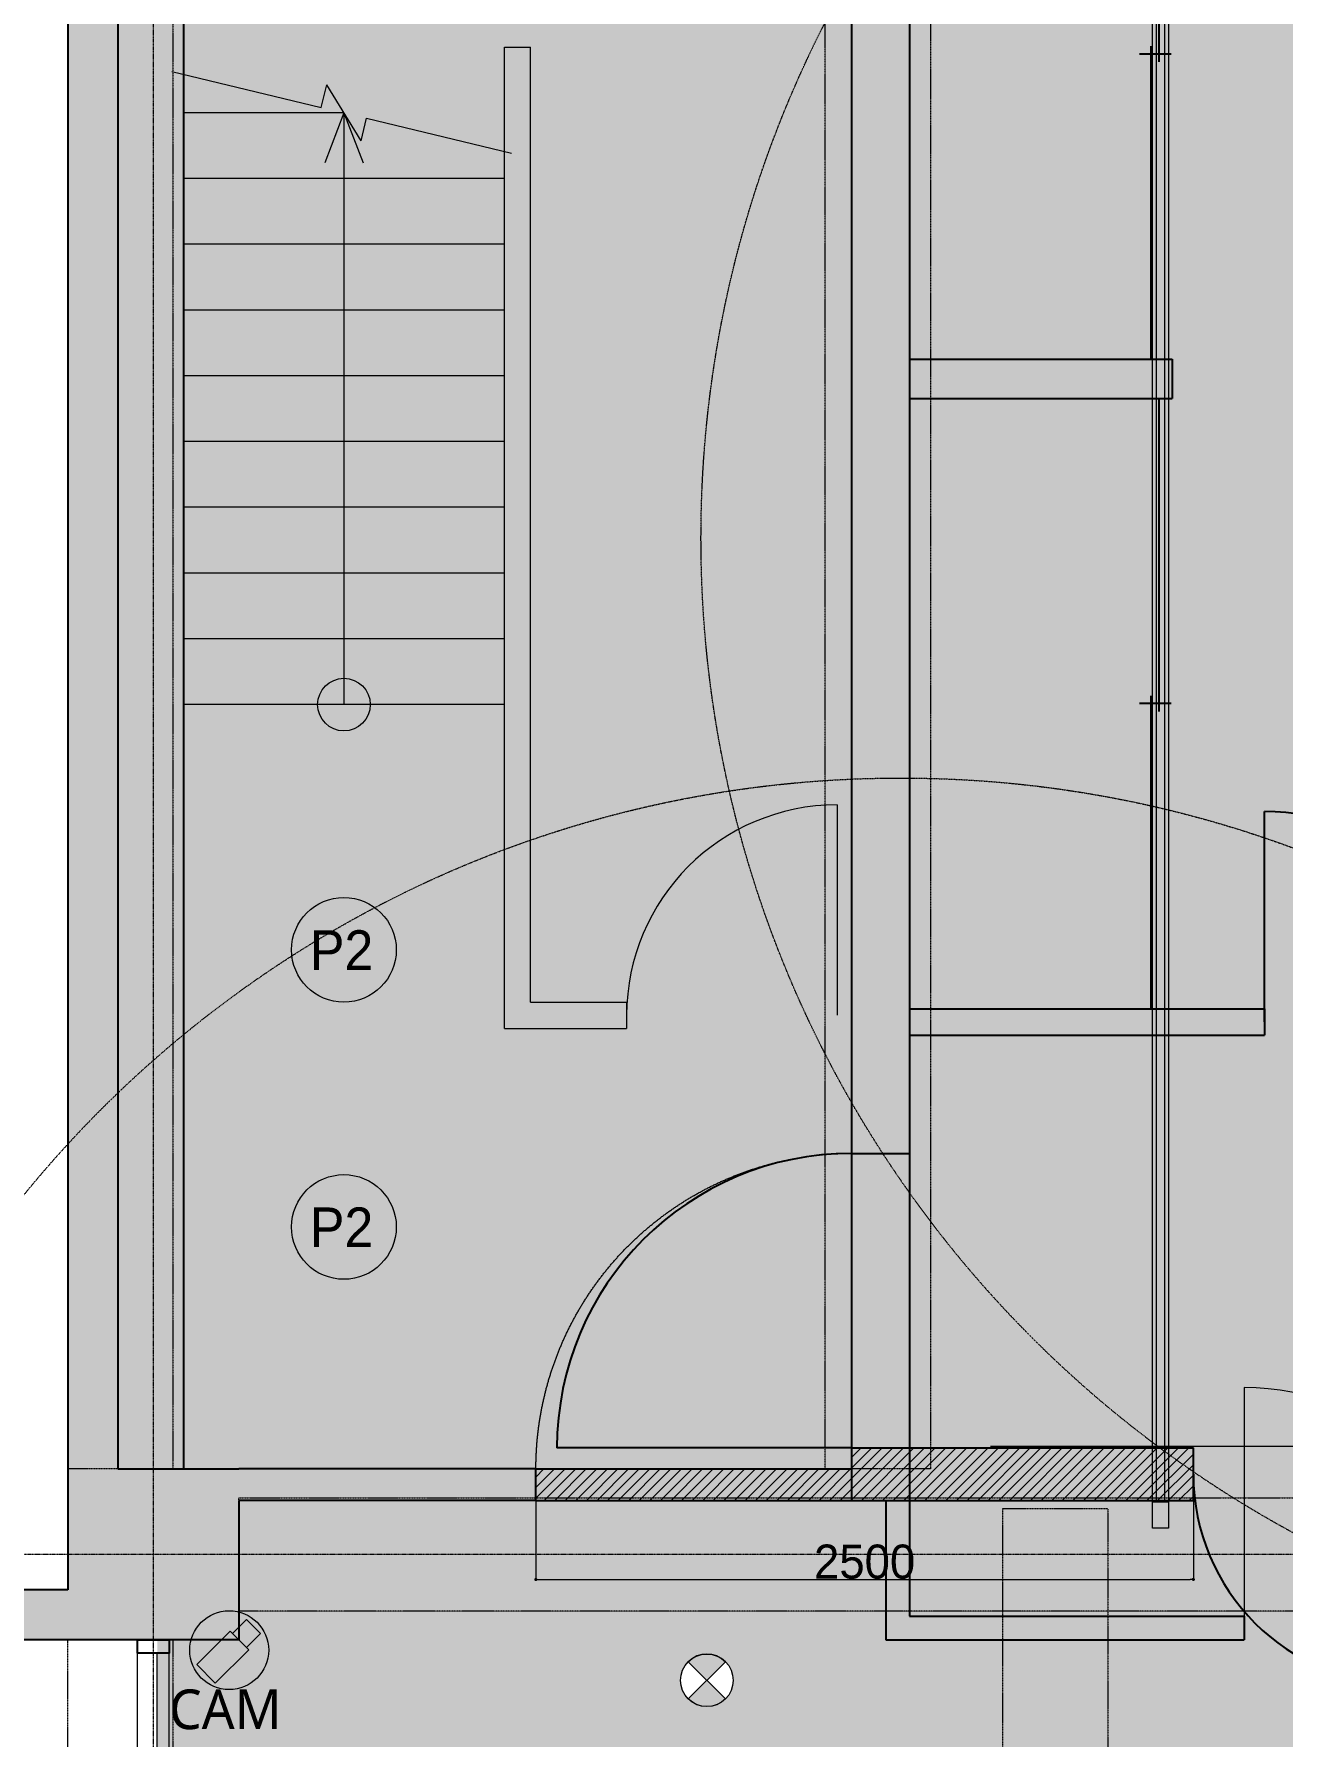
# Model space of a CAD drawing. Header units: millimetres. Extents: x -376000 to 292178, y -193032 to 188048.
# Drawn here: x -250611 to -245862, y 63155 to 69629 of the extents above; entities that cross this region are included whole.
import ezdxf

# ---------------------------------------------------------------- set-up
doc = ezdxf.new("R2010")
doc.units = ezdxf.units.MM
doc.header["$PDMODE"] = 1
doc.header["$PDSIZE"] = -2
for name, pattern in [('VW-01 短破線', [2.1161248, 1.0580624, -1.0580624]), ('ラインタイプ-1', [2.1165312, 1.0580624, -1.0584688]), ('ラインタイプ-28', [1.0581610785590276, 0.70538330078125, -0.3527777777777777]), ('ラインタイプ-6', [5.2915312, 3.175, -1.0580624, 0.3527044000000002, -0.7057644000000001])]:
    doc.linetypes.add(name, pattern=pattern)
for name, color, linetype, lineweight, true_color in [('02_0.25', 1, 'Continuous', 25, 0xff0000), ('03_0.15', 7, 'Continuous', 15, 0x990099), ('04_0.10', 7, 'Continuous', 9, 0x0099ff), ('05_0.05点線', 9, 'ラインタイプ-28', 5, 0x808080), ('06一点鎖線', 7, 'ラインタイプ-6', 9, 0x9999ff), ('08_ハッチ・色', 7, 'Continuous', 5, 0x888888)]:
    doc.layers.add(name, color=color, linetype=linetype, lineweight=lineweight, true_color=true_color)
for name, color, linetype, lineweight in [('07_文字・記号', 7, 'Continuous', 9), ('_セキュリティー (2D)', 7, 'Continuous', 5), ('_塗（エリア） (2D)', 7, 'Continuous', 5), ('_塗（壁） (2D)', 7, 'Continuous', 5), ('_天井プロット (2D)', 7, 'Continuous', 5), ('_平面図(既存部) (2D)', 7, 'Continuous', 5), ('_平面図（新設） (2D)', 7, 'Continuous', 5), ('_梁 (2D)', 7, 'Continuous', 5), ('_給排水ガス (2D)', 7, 'Continuous', 5), ('_解体部 (2D)', 7, 'Continuous', 5), ('一般', 7, 'Continuous', 5), ('寸法', 7, 'Continuous', 5)]:
    doc.layers.add(name, color=color, linetype=linetype, lineweight=lineweight)
doc.styles.add('Hiragino Kaku Gothic Pro W3', font='', dxfattribs={"bigfont": 'Hiragino Kaku Gothic Pro W3'})
doc.styles.add('Hiragino Sans W3', font='', dxfattribs={"bigfont": 'Hiragino Sans W3'})
doc.styles.add('Yu Gothic UI', font='Yu Gothic UI.ttf')
doc.styles.add('ＭＳ Ｐゴシック', font='MS PGothic.ttf')
doc.styles.get('Hiragino Kaku Gothic Pro W3').set_extended_font_data('Hiragino Kaku Gothic Pro W3')
doc.styles.get('Hiragino Sans W3').set_extended_font_data('Hiragino Sans W3')
doc.dimstyles.new('建具表寸法', dxfattribs={"dimtxt": 161.7816840277779, "dimasz": 0.19998779296875, "dimexe": 0, "dimexo": 0.3, "dimgap": 0.005, "dimtad": 1, "dimdsep": 46, "dimtxsty": 'Hiragino Sans W3', "dimblk": 'DOT', "dimblk1": 'DOT', "dimblk2": 'DOT', "dimcen": 0, "dimazin": 0, "dimtfac": 1, "dimtix": 1, "dimtmove": 0, "dimatfit": 0, "dimldrblk": 'VW_FILLEDARROW', "dimfxl": 1, "dimfrac": 2, "dimtolj": 1, "dimarcsym": 0})

# ---------------------------------------------------------------- blocks, each defined once
blk = doc.blocks.new('給排水ガス (2D)')
at = {"layer": '07_文字・記号', "color": 5, "lineweight": 18, "true_color": 0x0000ff}
blk.add_line((-245307.1599736332, 64259.55608518649), (-246974.4751804796, 64259.55608518649), dxfattribs=at)
blk = doc.blocks.new('塗（エリア） (2D)')
at = {"layer": '08_ハッチ・色', "linetype": 'Continuous', "lineweight": 0, "true_color": 0xffa264, "transparency": 33554610}
blk.add_hatch(color=21, dxfattribs=at).paths.add_polyline_path([(-247392.7557079456, 71048.5592114356), (-247392.7557079456, 64113.55921143571), (-247342.7557079456, 64113.55921143571), (-247342.7557079456, 63598.55921143571), (-240127.7557079456, 63598.55921143571), (-240127.7557079456, 71048.5592114356)])
at = {"layer": '08_ハッチ・色', "linetype": 'Continuous', "lineweight": 0, "true_color": 0xd9d2ae, "transparency": 33554559}
blk.add_hatch(color=9, dxfattribs=at).paths.add_polyline_path([(-250142.7557079456, 61858.5592114356), (-250142.7557079456, 64113.55921143571), (-247342.7557079456, 64113.55921143571), (-247342.7557079456, 63598.55921143571), (-227667.2557079456, 63598.55921143571), (-227667.2557079456, 65233.05420418431), (-225357.7557079456, 65233.05420418431), (-225357.7557079456, 63623.5592114356), (-222307.7557079456, 63623.5592114356), (-222307.7557079456, 61858.5592114356)])
at = {"layer": '08_ハッチ・色', "color": 254, "true_color": 0xdddddd, "transparency": 33554610}
blk.add_solid([(-250357.7557079456, 64113.55921143571), (-247392.7557079456, 64113.55921143571), (-250357.7557079456, 71048.5592114356), (-247392.7557079456, 71048.5592114356)], dxfattribs=at)
blk = doc.blocks.new('塗（壁） (2D)')
at = {"layer": '02_0.25', "linetype": 'Continuous', "lineweight": 0, "true_color": 0xaaaaaa}
for points in [[(-247502.7557079456, 70923.55921143571), (-247282.7557079456, 70923.55921143571), (-247282.7557079456, 65373.55921143571), (-247502.7557079456, 65373.55921143571)], [(-247502.7557079456, 70923.55921143571), (-247282.7557079456, 70923.55921143571), (-247282.7557079456, 65373.55921143571), (-247502.7557079456, 65373.55921143571)], [(-249832.7557079456, 64053.55921143571), (-249832.7557079456, 64173.55921143571), (-248702.7557079456, 64173.55921143571), (-248702.7557079456, 64053.55921143571)], [(-249832.7557079456, 64053.55921143571), (-249832.7557079456, 64173.55921143571), (-248702.7557079456, 64173.55921143571), (-248702.7557079456, 64053.55921143571)]]:
    blk.add_hatch(color=253, dxfattribs=at).paths.add_polyline_path(points)
at = {"layer": '08_ハッチ・色', "color": 253, "linetype": 'Continuous', "true_color": 0xaaaaaa}
for points in [[(-250482.7557079456, 64173.55921143571), (-250292.7557079456, 64173.55921143571), (-250482.7557079456, 70523.55921143571), (-250292.7557079456, 70523.55921143571)], [(-250482.7557079456, 64173.55921143571), (-250292.7557079456, 64173.55921143571), (-250482.7557079456, 70523.55921143571), (-250292.7557079456, 70523.55921143571)], [(-250482.7557079456, 63523.55921143571), (-250482.7557079456, 63713.55921143571), (-251572.7557079456, 63523.55921143571), (-251572.7557079456, 63713.55921143571)], [(-250482.7557079456, 63523.55921143571), (-250482.7557079456, 63713.55921143571), (-251572.7557079456, 63523.55921143571), (-251572.7557079456, 63713.55921143571)]]:
    blk.add_solid(points, dxfattribs=at)
at = {"layer": '08_ハッチ・色', "color": 253, "true_color": 0xaaaaaa}
for points in [[(-250042.7557079456, 64173.55921143571), (-250042.7557079456, 70523.55921143571), (-250292.7557079456, 64173.55921143571), (-250292.7557079456, 70523.55921143571)], [(-250042.7557079456, 64173.55921143571), (-250042.7557079456, 70523.55921143571), (-250292.7557079456, 64173.55921143571), (-250292.7557079456, 70523.55921143571)], [(-250482.7557079456, 63523.55921143571), (-249832.7557079456, 63523.55921143571), (-250482.7557079456, 64173.55921143571), (-249832.7557079456, 64173.55921143571)], [(-250482.7557079456, 63523.55921143571), (-249832.7557079456, 63523.55921143571), (-250482.7557079456, 64173.55921143571), (-249832.7557079456, 64173.55921143571)]]:
    blk.add_solid(points, dxfattribs=at)
at = {"layer": '08_ハッチ・色', "color": 160}
blk.add_solid([(-247282.7557079456, 65373.55921143571), (-247502.7557079456, 65373.55921143571), (-247282.7557079456, 64053.55921143571), (-247502.7557079456, 64053.55921143571)], dxfattribs=at)
at = {"layer": '08_ハッチ・色', "color": 141}
for points in [[(-247372.7557079456, 63523.55921143571), (-247282.7557079456, 63523.55921143571), (-247372.7557079456, 64053.55921143571), (-247282.7557079456, 64053.55921143571)], [(-246010, 63523.5592114356), (-246010, 63613.5592114356), (-247282.7557079456, 63523.5592114356), (-247282.7557079456, 63613.5592114356)]]:
    blk.add_solid(points, dxfattribs=at)
blk = doc.blocks.new('グループ-69')
at = {"layer": '一般'}
blk.add_line((-247557.7557079456, 66698.55921143571), (-247557.7557079456, 65898.55921143571), dxfattribs=at)
blk.add_arc((-247557.7557079456, 65898.55921143571), 800, 90, 180, dxfattribs=at)
blk = doc.blocks.new('グループ-109')
at = {"layer": '02_0.25', "flags": 128}
for points in [[(-250217.7557079456, 63473.55921143571), (-250217.7557079456, 63523.55921143571), (-250097.7557079456, 63523.55921143571), (-250097.7557079456, 63473.55921143571)], [(-250217.7557079456, 61901.05921143548), (-250217.7557079456, 61951.05921143548), (-250097.7557079456, 61951.05921143548), (-250097.7557079456, 61901.05921143548)]]:
    blk.add_lwpolyline(points, close=True, dxfattribs=at)
at = {"layer": '03_0.15'}
for p, q in [((-250142.7557079456, 62675.28177924452), (-250142.7557079456, 63473.55921143571)), ((-250172.7557079456, 61951.05921143548), (-250172.7557079456, 62749.33664362668)), ((-250097.7557079456, 62712.3092114356), (-250217.7557079456, 62712.3092114356))]:
    blk.add_line(p, q, dxfattribs=at)
at = {"layer": '04_0.10'}
for p, q in [((-250217.7557079456, 61951.05921143548), (-250217.7557079456, 63473.55921143571)), ((-250097.7557079456, 61951.05921143548), (-250097.7557079456, 63473.55921143571))]:
    blk.add_line(p, q, dxfattribs=at)
blk = doc.blocks.new('グループ-110')
at = {"layer": '一般'}
blk.add_line((-247502.7557079456, 65373.55921143571), (-247502.7557079456, 64173.55921143571), dxfattribs=at)
blk.add_open_spline([(-248702.7557079456, 64173.55921143571), (-248702.7480256354, 64232.5110537514), (-248696.9773799523, 64291.17977983119), (-248691.1914436336, 64349.84699991487), (-248679.6980444295, 64407.66759785508), (-248668.189575832, 64465.48519830655), (-248651.0841108243, 64521.90082414106), (-248633.9639427915, 64578.31198986166), (-248611.4111469592, 64632.77933027381), (-248588.8441560684, 64687.24079090022), (-248561.0612251636, 64739.2352956269), (-248533.2647438734, 64791.22255752162), (-248500.5192427087, 64840.24349105923), (-248467.7609663288, 64889.25588847102), (-248430.3682519809, 64934.83115243209), (-248392.9636606207, 64980.39666918106), (-248351.2838453695, 65022.08734885954), (-248309.5931656909, 65063.7671641107), (-248264.027648942, 65101.17175547098), (-248218.452384981, 65138.56446981902), (-248169.4399875691, 65171.32274619876), (-248120.4190540316, 65204.06824736347), (-248068.4317921368, 65231.86472865376), (-248016.4372874101, 65259.6476595584), (-247961.9758267837, 65282.21465044924), (-247907.5084863716, 65304.76744628161), (-247851.097320651, 65321.88761431433), (-247794.6816948165, 65338.99307932198), (-247736.864094365, 65350.50154791956), (-247679.0434964247, 65361.99494712357), (-247620.3762763411, 65367.78088344233), (-247561.7075502614, 65373.55152912543), (-247502.7557079456, 65373.55921143571)], degree=2, knots=[0, 0, 0, 0.0625000000000499, 0.0625000000000499, 0.1250000000001361, 0.1250000000001361, 0.1875000000002105, 0.1875000000002105, 0.2500000000002786, 0.2500000000002786, 0.3125000000003522, 0.3125000000003522, 0.3750000000004151, 0.3750000000004151, 0.437500000000457, 0.437500000000457, 0.5000000000004959, 0.5000000000004959, 0.5625000000005415, 0.5625000000005415, 0.6250000000006041, 0.6250000000006041, 0.6875000000006276, 0.6875000000006276, 0.7500000000005278, 0.7500000000005278, 0.8125000000004194, 0.8125000000004194, 0.8750000000002915, 0.8750000000002915, 0.9375000000001736, 0.9375000000001736, 1, 1, 1], dxfattribs=at)
blk = doc.blocks.new('平面図(既存部) (2D)')
at = {"layer": '02_0.25'}
for p, q in [((-247502.7557079456, 70923.55921143571), (-247502.7557079456, 65373.55921143571)), ((-247502.7557079456, 70923.55921143571), (-247502.7557079456, 65373.55921143571)), ((-247282.7557079456, 70923.55921143571), (-247282.7557079456, 65373.55921143571)), ((-247282.7557079456, 70923.55921143571), (-247282.7557079456, 65373.55921143571)), ((-250482.7557079456, 70523.55921143571), (-250482.7557079456, 64173.55921143571)), ((-250482.7557079456, 70523.55921143571), (-250482.7557079456, 64173.55921143571)), ((-250292.7557079456, 70523.55921143571), (-250292.7557079456, 64173.55921143571)), ((-250292.7557079456, 70523.55921143571), (-250292.7557079456, 64173.55921143571)), ((-250042.7557079456, 70523.55921143571), (-250042.7557079456, 64173.55921143571)), ((-250042.7557079456, 70523.55921143571), (-250042.7557079456, 64173.55921143571)), ((-247502.7557079456, 65373.55921143571), (-247282.7557079456, 65373.55921143571)), ((-247502.7557079456, 65373.55921143571), (-247282.7557079456, 65373.55921143571)), ((-250482.7557079456, 64173.55921143571), (-250482.7557079456, 63713.55921143571)), ((-250482.7557079456, 64173.55921143571), (-250482.7557079456, 63713.55921143571)), ((-250292.7557079456, 64173.55921143571), (-249832.7557079456, 64173.55921143571)), ((-250292.7557079456, 64173.55921143571), (-249832.7557079456, 64173.55921143571)), ((-248702.7557079456, 64173.55921143571), (-249832.7557079456, 64173.55921143571)), ((-248702.7557079456, 64173.55921143571), (-249832.7557079456, 64173.55921143571)), ((-248702.7557079456, 64053.55921143571), (-248702.7557079456, 64173.55921143571)), ((-249832.7557079456, 64053.55921143571), (-249832.7557079456, 63523.55921143571)), ((-249832.7557079456, 64053.55921143571), (-249832.7557079456, 63523.55921143571)), ((-248702.7557079456, 64053.55921143571), (-249832.7557079456, 64053.55921143571)), ((-248702.7557079456, 64053.55921143571), (-249832.7557079456, 64053.55921143571)), ((-250482.7557079456, 63713.55921143571), (-251572.7557079456, 63713.55921143571)), ((-250482.7557079456, 63713.55921143571), (-251572.7557079456, 63713.55921143571)), ((-250482.7557079456, 63523.55921143571), (-251382.7557079456, 63523.55921143571)), ((-250482.7557079456, 63523.55921143571), (-251382.7557079456, 63523.55921143571)), ((-249832.7557079456, 63523.55921143571), (-250482.7557079456, 63523.55921143571)), ((-249832.7557079456, 63523.55921143571), (-250482.7557079456, 63523.55921143571))]:
    blk.add_line(p, q, dxfattribs=at)
at = {"layer": '04_0.10'}
for p, q in [((-248822.7557079456, 65848.55921143571), (-248822.7557079456, 69579.99999999999)), ((-248822.7557079456, 69579.99999999999), (-248722.7557079456, 69579.99999999999)), ((-248822.7557079456, 65848.55921143571), (-248822.7557079456, 69579.99999999999)), ((-248822.7557079456, 69579.99999999999), (-248722.7557079456, 69579.99999999999)), ((-248722.7557079456, 65948.55921143571), (-248722.7557079456, 69579.99999999999)), ((-248722.7557079456, 65948.55921143571), (-248722.7557079456, 69579.99999999999)), ((-249432.7557079456, 69329.99999999999), (-250042.7557079456, 69329.99999999999)), ((-249432.7557079456, 69329.99999999999), (-250042.7557079456, 69329.99999999999)), ((-249432.7557079456, 69330.00000000143), (-249505.2841458844, 69139.52466867349)), ((-249432.7557079456, 69330.00000000143), (-249505.2841458844, 69139.52466867349)), ((-249432.7557079456, 69329.99999999999), (-249432.7557079456, 67079.99999999999)), ((-249432.7557079459, 69330.00000000143), (-249360.2272700072, 69139.52466867349)), ((-249432.7557079456, 69329.99999999999), (-249432.7557079456, 67079.99999999999)), ((-249432.7557079459, 69330.00000000143), (-249360.2272700072, 69139.52466867349)), ((-248822.7557079456, 69079.99999999999), (-250042.7557079456, 69079.99999999999)), ((-248822.7557079456, 69079.99999999999), (-250042.7557079456, 69079.99999999999)), ((-248822.7557079456, 68829.99999999999), (-250042.7557079456, 68829.99999999999)), ((-248822.7557079456, 68829.99999999999), (-250042.7557079456, 68829.99999999999)), ((-248822.7557079456, 68579.99999999999), (-250042.7557079456, 68579.99999999999)), ((-248822.7557079456, 68579.99999999999), (-250042.7557079456, 68579.99999999999)), ((-248822.7557079456, 68329.99999999999), (-250042.7557079456, 68329.99999999999)), ((-248822.7557079456, 68329.99999999999), (-250042.7557079456, 68329.99999999999)), ((-248822.7557079456, 68079.99999999999), (-250042.7557079456, 68079.99999999999)), ((-248822.7557079456, 68079.99999999999), (-250042.7557079456, 68079.99999999999)), ((-248822.7557079456, 67829.99999999999), (-250042.7557079456, 67829.99999999999)), ((-248822.7557079456, 67829.99999999999), (-250042.7557079456, 67829.99999999999)), ((-248822.7557079456, 67579.99999999999), (-250042.7557079456, 67579.99999999999)), ((-248822.7557079456, 67579.99999999999), (-250042.7557079456, 67579.99999999999)), ((-248822.7557079456, 67329.99999999999), (-250042.7557079456, 67329.99999999999)), ((-248822.7557079456, 67329.99999999999), (-250042.7557079456, 67329.99999999999)), ((-248822.7557079456, 67079.99999999999), (-250042.7557079456, 67079.99999999999)), ((-248822.7557079456, 67079.99999999999), (-250042.7557079456, 67079.99999999999)), ((-248722.7557079456, 65948.55921143571), (-248357.7557079456, 65948.55921143571)), ((-248722.7557079456, 65948.55921143571), (-248357.7557079456, 65948.55921143571)), ((-248357.7557079456, 65948.55921143571), (-248357.7557079456, 65848.55921143571)), ((-248357.7557079456, 65948.55921143571), (-248357.7557079456, 65848.55921143571)), ((-248822.7557079456, 65848.55921143571), (-248357.7557079456, 65848.55921143571)), ((-248822.7557079456, 65848.55921143571), (-248357.7557079456, 65848.55921143571))]:
    blk.add_line(p, q, dxfattribs=at)
at = {"layer": '04_0.10', "linetype": 'Continuous', "lineweight": 5}
for p, q in [((-250087.0021693192, 69487.06979328288), (-249518.7019049119, 69350.63374001687)), ((-249518.701904912, 69350.63374001671), (-249498.0681648951, 69436.57993698282)), ((-249367.4432509968, 69223.42006301715), (-249498.0681648951, 69436.57993698282)), ((-249367.4432509968, 69223.42006301715), (-249346.8095109799, 69309.36625998326)), ((-249346.8095109799, 69309.36625998326), (-248795.4322366802, 69176.99303428273))]:
    blk.add_line(p, q, dxfattribs=at)
at = {"layer": '04_0.10'}
blk.add_circle((-249432.7557079456, 67079.99999999999), 100.0000000000028, dxfattribs=at)
blk.add_circle((-249432.7557079456, 67079.99999999999), 100.0000000000028, dxfattribs=at)
at = {"layer": '06一点鎖線'}
for p, q in [((-250157.7557079456, 72935.68380817691), (-250157.7557079456, 54935.68380817689)), ((-250157.7557079456, 72935.68380817688), (-250157.7557079456, 54935.68380817689)), ((-212828.6647767337, 63848.55921143571), (-252828.6647767337, 63848.55921143571)), ((-212828.6647767337, 63848.55921143571), (-252828.6647767337, 63848.55921143571))]:
    blk.add_line(p, q, dxfattribs=at)
at = {"layer": '02_0.25', "color": 7}
blk.add_blockref('グループ-109', (0, 0), dxfattribs=at)
at = {"layer": '一般', "color": 7, "transparency": 33554559}
for name in ['グループ-69', 'グループ-110']:
    blk.add_blockref(name, (0, 0), dxfattribs=at)
blk = doc.blocks.new('_Dot')
at = {"color": 0, "linetype": 'ByBlock', "lineweight": -2}
blk.add_line((-0.5, 0), (-1, 0), dxfattribs=at)
at = {"color": 0, "linetype": 'ByBlock', "const_width": 0.5}
blk.add_lwpolyline([(-0.25, 0, 1), (0.25, 0, 1)], format="xyb", close=True, dxfattribs=at)
blk = doc.blocks.new('*D277')
at = {"layer": 'Defpoints', "color": 0}
for p in [(-248702.7557079456, 64053.55921143571), (-246202.7557079456, 64053.55921143571), (-246202.7557079456, 63753.55921143571)]:
    blk.add_point(p, dxfattribs=at)
at = {"layer": '寸法', "color": 0, "lineweight": -2}
for p, q in [((-248702.7557079456, 64053.25921143571), (-248702.7557079456, 63753.55921143571)), ((-246202.7557079456, 64053.25921143571), (-246202.7557079456, 63753.55921143571)), ((-248690.7564403675, 63753.55921143571), (-246214.7549755238, 63753.55921143571))]:
    blk.add_line(p, q, dxfattribs=at)
at = {"layer": '寸法', "color": 0, "lineweight": -2, "xscale": 11.999267578125, "yscale": 11.999267578125, "zscale": 11.999267578125, "rotation": 180}
blk.add_blockref('_Dot', (-248702.7557079456, 63753.55921143571), dxfattribs=at)
at = {"layer": '寸法', "color": 0, "lineweight": -2, "xscale": 11.999267578125, "yscale": 11.999267578125, "zscale": 11.999267578125}
blk.add_blockref('_Dot', (-246202.7557079456, 63753.55921143571), dxfattribs=at)
at = {"layer": '寸法', "color": 0, "insert": (-247452.7557079456, 63820.59943617824), "char_height": 129.4253472222222, "attachment_point": 5, "style": 'Hiragino Kaku Gothic Pro W3'}
blk.add_mtext('\\A1;2500', dxfattribs=at)
blk = doc.blocks.new('VW_FILLEDARROW')
at = {"color": 0, "linetype": 'Continuous', "lineweight": 5, "transparency": 16777216, "flags": 128}
blk.add_lwpolyline([(-161.3333333333333, 43.22913637888779), (0, 0), (-161.3333333333333, -43.22913637888784)], close=True, dxfattribs=at)
blk = doc.blocks.new('グループ-716')
at = {"layer": '04_0.10'}
blk.add_line((-246010, 64483.55921143571), (-246010, 63583.55921143571), dxfattribs=at)
blk.add_arc((-246010, 63583.55921143571), 900, 0, 90, dxfattribs=at)
blk = doc.blocks.new('平面図（新設） (2D)')
at = {"layer": '02_0.25'}
for p, q in [((-247502.7557079456, 65373.55921143571), (-247502.7557079456, 64053.55921143571)), ((-247502.7557079456, 65373.55921143571), (-247502.7557079456, 64053.55921143571)), ((-247282.7557079456, 65373.55921143571), (-247282.7557079456, 64053.55921143571)), ((-247502.7557079456, 64053.55921143571), (-247282.7557079456, 64053.55921143571)), ((-247372.7557079456, 64053.55921143571), (-247372.7557079456, 63523.55921143571)), ((-247282.7557079456, 64053.55921143571), (-247282.7557079456, 63613.5592114356)), ((-247282.7557079456, 63613.5592114356), (-246010, 63613.5592114356)), ((-246010, 63613.5592114356), (-246010, 63523.5592114356)), ((-247372.7557079456, 63523.55921143571), (-246010, 63523.5592114356))]:
    blk.add_line(p, q, dxfattribs=at)
at = {"layer": '04_0.10'}
blk.add_blockref('グループ-716', (0, 0), dxfattribs=at)
blk = doc.blocks.new('LR4m')
at = {"layer": '07_文字・記号', "color": 160, "linetype": 'Continuous', "lineweight": 5, "true_color": 0x003dff, "transparency": 33554687, "flags": 128}
for points in [[(47.5, 4945), (47.5, 5045), (107.5, 5045), (107.5, 4945)], [(47.50000000000001, -1690.000000000015), (47.5, 4945), (107.5, 4945), (107.5, -1690.000000000015)], [(62.50000000000001, -1690.000000000015), (62.5, 4945), (92.5, 4945), (92.5, -1690.000000000015)]]:
    blk.add_lwpolyline(points, close=True, dxfattribs=at)
blk = doc.blocks.new('シンボル-7')
at = {"layer": '07_文字・記号', "color": 160, "true_color": 0x0036e9}
blk.add_circle((0, 0), 199.0409660369041, dxfattribs=at)
blk.add_circle((0, 0), 199.0409660369041, dxfattribs=at)
blk.add_circle((0, 0), 199.0409660369041, dxfattribs=at)
blk.add_circle((0, 0), 199.0409660369041, dxfattribs=at)
at = {"layer": '07_文字・記号', "color": 160, "true_color": 0x0036e9, "insert": (-129.5399995962507, 74.20460069444252), "char_height": 150.7573784722222, "attachment_point": 1, "line_spacing_factor": 1.006497654236691, "style": 'ＭＳ Ｐゴシック'}
blk.add_mtext('P2', dxfattribs=at)
blk.add_mtext('P2', dxfattribs=at)
blk = doc.blocks.new('誘導灯')
at = {"color": 255}
blk.add_wipeout([(100, 7.275957614183426e-12), (99.5184726672197, -9.80171403294878), (98.07852804032306, -19.509032201605578), (95.69403357322088, -29.028467725438986), (92.38795325112868, -38.26834323650172), (88.1921264348355, -47.13967368259247), (83.14696123025452, -55.55702330195294), (77.3010453362737, -63.439328416357256), (70.71067811865474, -70.71067811864748), (63.43932841636454, -77.30104533626641), (55.557023301960214, -83.14696123024726), (47.139673682599756, -88.19212643482823), (38.268343236508976, -92.38795325112142), (29.028467725446237, -95.6940335732136), (19.50903220161282, -98.07852804031577), (9.80171403295606, -99.51847266721244), (0, -99.99999999999272), (-9.80171403295606, -99.51847266721244), (-19.50903220161282, -98.07852804031577), (-29.028467725446237, -95.6940335732136), (-38.268343236508976, -92.38795325112142), (-47.139673682599756, -88.19212643482823), (-55.557023301960214, -83.14696123024726), (-63.43932841636454, -77.30104533626641), (-70.71067811865474, -70.71067811864748), (-77.3010453362737, -63.439328416357256), (-83.14696123025452, -55.55702330195294), (-88.1921264348355, -47.13967368259247), (-92.38795325112868, -38.26834323650172), (-95.69403357322088, -29.028467725438986), (-98.07852804032306, -19.509032201605578), (-99.5184726672197, -9.80171403294878), (-100, 7.275957614183426e-12), (-99.5184726672197, 9.801714032963332), (-98.07852804032306, 19.50903220162013), (-95.69403357322088, 29.028467725453538), (-92.38795325112868, 38.268343236516245), (-88.1921264348355, 47.139673682607025), (-83.14696123025452, 55.55702330196749), (-77.3010453362737, 63.43932841637178), (-70.71067811865474, 70.71067811866203), (-63.43932841636454, 77.30104533628099), (-55.557023301960214, 83.14696123026181), (-47.139673682599756, 88.19212643484275), (-38.268343236508976, 92.38795325113597), (-29.028467725446237, 95.69403357322813), (-19.50903220161282, 98.0785280403303), (-9.80171403295606, 99.518472667227), (0, 100.00000000000728), (9.80171403295606, 99.518472667227), (19.50903220161282, 98.0785280403303), (29.028467725446237, 95.69403357322813), (38.268343236508976, 92.38795325113597), (47.139673682599756, 88.19212643484275), (55.557023301960214, 83.14696123026181), (63.43932841636454, 77.30104533628099), (70.71067811865474, 70.71067811866203), (77.3010453362737, 63.43932841637178), (83.14696123025452, 55.55702330196749), (88.1921264348355, 47.139673682607025), (92.38795325112868, 38.268343236516245), (95.69403357322088, 29.028467725453538), (98.07852804032306, 19.50903220162013), (99.5184726672197, 9.801714032963332)], dxfattribs=at).dxf.layer = '07_文字・記号'
at = {"layer": '07_文字・記号', "linetype": 'Continuous', "lineweight": 0, "true_color": 0x00d136}
h = blk.add_hatch(color=102, dxfattribs=at)
edge = h.paths.add_edge_path()
edge.add_arc((5.82057e-11, -2.37712e-11), 99.99999999998741, 45.00000000003615, 134.9999999999874)
edge.add_line((-70.71067811857209, 70.71067811863759), (70.71067811863033, -70.71067811863759))
edge.add_arc((-3.64e-12, 7.7041e-12), 99.9999999999786, 225.0000000000341, 314.99999999999545, ccw=False)
edge.add_line((-70.71067811860121, -70.71067811867397), (70.71067811865942, 70.71067811866669))
at = {"layer": '07_文字・記号', "color": 92, "true_color": 0x14b500, "flags": 128}
blk.add_lwpolyline([(70.71067811865942, 70.71067811866669, 0.4142135623728459), (-70.71067811857209, 70.71067811863759), (70.71067811863031, -70.71067811863759, -0.4142135623728974), (-70.71067811860121, -70.71067811867397)], format="xyb", close=True, dxfattribs=at)
at = {"layer": '07_文字・記号', "color": 92, "true_color": 0x14b500}
blk.add_circle((0, 7.276000000000001e-12), 100, dxfattribs=at)
blk = doc.blocks.new('天井プロット (2D)')
at = {"layer": '07_文字・記号', "color": 7, "rotation": 180}
blk.add_blockref('LR4m', (-246250.2557079456, 68993.5592114357), dxfattribs=at)
at = {"layer": '07_文字・記号', "color": 7}
for name, p in [('シンボル-7', (-249432.7557079456, 66147.69397735794)), ('シンボル-7', (-249432.7557079456, 65093.76741054223)), ('誘導灯', (-248052.6514386608, 63370))]:
    blk.add_blockref(name, p, dxfattribs=at)
at = {"layer": '07_文字・記号', "color": 100, "linetype": 'VW-01 短破線', "true_color": 0x00ff3f}
for centre in [(-243775, 67712.59622116732), (-247315, 62500.74416622979)]:
    blk.add_circle(centre, 4299.999999999994, dxfattribs=at)
blk = doc.blocks.new('グループ-1468')
at = {"layer": '04_0.10', "linetype": 'Continuous', "lineweight": 0, "true_color": 0xafb9da}
h = blk.add_hatch(color=9, dxfattribs=at)
edge = h.paths.add_edge_path()
edge.add_arc((-3.638e-12, 95.70960453265364), 150, 0, 360)
at = {"layer": '04_0.10', "color": 7, "lineweight": 13, "flags": 128}
for points in [[(65.54736992953245, 106.3162062504535), (12.51436134054138, 159.3492148394446), (65.54736992953245, 212.3822234284357), (118.5803785185235, 159.3492148394446)], [(-52.893015919199, -29.80184912795598), (-123.6036940378538, 40.90882899069879), (3.675526575724803, 168.1880496042774), (74.38620469437956, 97.47737148562258)]]:
    blk.add_lwpolyline(points, close=True, dxfattribs=at)
at = {"layer": '04_0.10', "color": 7, "lineweight": 13}
blk.add_circle((-3.638e-12, 95.70960453265364), 150, dxfattribs=at)
blk = doc.blocks.new('防犯カメラ')
at = {"layer": '04_0.10'}
blk.add_blockref('グループ-1468', (0, 0), dxfattribs=at)
at = {"layer": '04_0.10', "color": 7, "insert": (-228.8232421875036, -130.175), "char_height": 150.7573784722222, "attachment_point": 4, "line_spacing_factor": 1.006497654236691, "style": 'Yu Gothic UI'}
blk.add_mtext('CAM', dxfattribs=at)
blk = doc.blocks.new('セキュリティー (2D)')
at = {"layer": '04_0.10'}
blk.add_blockref('防犯カメラ', (-249868.9324657581, 63389.06039865741), dxfattribs=at)
blk = doc.blocks.new('梁 (2D)')
at = {"layer": '05_0.05点線', "color": 7, "linetype": 'ラインタイプ-1', "flags": 128}
for points in [[(-247202.7557079456, 64173.55921143571), (-247602.7557079456, 64173.55921143571), (-247602.7557079456, 70873.55921143571), (-247202.7557079456, 70873.55921143571)], [(-250082.7557079456, 64173.55921143571), (-250482.7557079456, 64173.55921143571), (-250482.7557079456, 70523.55921143571), (-250082.7557079456, 70523.55921143571)], [(-243582.7557079456, 64063.55921143571), (-243582.7557079456, 63633.55921143571), (-249832.7557079456, 63633.55921143571), (-249832.7557079456, 64063.55921143571)], [(-246527.7557079456, 56923.55921143571), (-246927.7557079456, 56923.55921143571), (-246927.7557079456, 64023.55921143571), (-246527.7557079456, 64023.55921143571)], [(-250082.7557079456, 57173.55921143571), (-250482.7557079456, 57173.55921143571), (-250482.7557079456, 63523.55921143571), (-250082.7557079456, 63523.55921143571)]]:
    blk.add_lwpolyline(points, close=True, dxfattribs=at)
blk = doc.blocks.new('解体部 (2D)')
at = {"layer": '02_0.25', "linetype": 'Continuous', "lineweight": 5}
h = blk.add_hatch(dxfattribs=at)
h.set_pattern_fill('デフォルトハッチング-1', style=0, pattern_type=2)
h.set_pattern_definition([(45, (47.62499999999999, -79.375), (47.45104087697784, 7.238695993849825), [])])
h.paths.add_polyline_path([(-248702.7557079456, 64053.55921143571), (-246202.7557079456, 64053.55921143571), (-246202.7557079456, 64253.55921143571), (-247502.7557079456, 64253.55921143572), (-247502.7557079456, 64173.55921143571), (-248702.7557079456, 64173.55921143571)])
at = {"layer": '02_0.25'}
for p, q in [((-246332.7557079456, 69523.55921143571), (-246332.7557079456, 70713.55921143571)), ((-246287.7557079456, 69553.55921143571), (-246407.7557079456, 69553.55921143571)), ((-246362.7557079456, 68393.55921143571), (-246362.7557079456, 69583.55921143571)), ((-247282.7557079456, 68393.55921143571), (-246282.7557079456, 68393.55921143571)), ((-246282.7557079456, 68393.55921143571), (-246282.7557079456, 68243.55921143571)), ((-247282.7557079456, 68243.55921143571), (-246282.7557079456, 68243.55921143571)), ((-247282.7557079456, 68243.55921143571), (-246282.7557079456, 68243.55921143571)), ((-246332.7557079456, 67053.55921143571), (-246332.7557079456, 68243.55921143571)), ((-246287.7557079456, 67083.55921143571), (-246407.7557079456, 67083.55921143571)), ((-246362.7557079456, 65923.55921143571), (-246362.7557079456, 67113.55921143571)), ((-245932.7557079456, 65873.55921143571), (-245932.7557079456, 66673.55921143571)), ((-247282.7557079456, 65923.55921143571), (-245932.7557079456, 65923.55921143571)), ((-245932.7557079456, 65923.55921143571), (-245932.7557079456, 65823.55921143571)), ((-247282.7557079456, 65823.55921143571), (-245932.7557079456, 65823.55921143571)), ((-247502.7557079456, 64253.55921143572), (-248622.7557079456, 64253.55921143572)), ((-247502.7557079456, 64253.55921143571), (-247502.7557079456, 64173.55921143571)), ((-247502.7557079456, 64253.55921143571), (-246202.7557079456, 64253.55921143571)), ((-246202.7557079456, 64053.55921143571), (-246202.7557079456, 64253.55921143571)), ((-248702.7557079456, 64173.55921143571), (-247502.7557079456, 64173.55921143571)), ((-248702.7557079456, 64053.55921143571), (-246202.7557079456, 64053.55921143571))]:
    blk.add_line(p, q, dxfattribs=at)
for centre, radius, start, end in [((-245932.7557079456, 65873.55921143571), 800, 0, 90), ((-247502.7557079456, 64253.55921143572), 1120, 90, 180), ((-245402.7557079456, 64153.55921143571), 800, 180, 270)]:
    blk.add_arc(centre, radius, start, end, dxfattribs=at)
at = {"layer": '寸法'}
dim = blk.add_linear_dim(base=(-246202.7557079456, 63753.55921143571), p1=(-248702.7557079456, 64053.55921143571), p2=(-246202.7557079456, 64053.55921143571), dimstyle='建具表寸法', override={"dimtxt": 129.4253472222222, "dimasz": 11.999267578125, "dimgap": 0.3, "dimpost": '<>', "dimtxsty": 'Hiragino Kaku Gothic Pro W3', "dimtmove": 2}, dxfattribs=at)
dim.commit()
dim.dimension.update_dxf_attribs({"geometry": '*D277', "text_midpoint": (-247452.7557079456, 63820.59943617824)})

msp = doc.modelspace()

# ---------------------------------------------------------------- block references
at = {"layer": '_塗（エリア） (2D)'}
msp.add_blockref('塗（エリア） (2D)', (0, 0), dxfattribs=at)
at = {"layer": '_塗（壁） (2D)'}
msp.add_blockref('塗（壁） (2D)', (0, 0), dxfattribs=at)
at = {"layer": '_給排水ガス (2D)'}
msp.add_blockref('給排水ガス (2D)', (0, 0), dxfattribs=at)

# ---------------------------------------------------------------- next in the draw order: block references
at = {"layer": '_平面図(既存部) (2D)'}
msp.add_blockref('平面図(既存部) (2D)', (0, 0), dxfattribs=at)

# ---------------------------------------------------------------- next in the draw order: block references
at = {"layer": '_解体部 (2D)'}
msp.add_blockref('解体部 (2D)', (0, 0), dxfattribs=at)

# ---------------------------------------------------------------- next in the draw order: block references
at = {"layer": '_平面図（新設） (2D)'}
msp.add_blockref('平面図（新設） (2D)', (0, 0), dxfattribs=at)

# ---------------------------------------------------------------- next in the draw order: block references
at = {"layer": '_天井プロット (2D)'}
msp.add_blockref('天井プロット (2D)', (0, 0), dxfattribs=at)

# ---------------------------------------------------------------- next in the draw order: block references
at = {"layer": '_セキュリティー (2D)'}
msp.add_blockref('セキュリティー (2D)', (0, 0), dxfattribs=at)

# ---------------------------------------------------------------- next in the draw order: block references
at = {"layer": '_梁 (2D)'}
msp.add_blockref('梁 (2D)', (0, 0), dxfattribs=at)

doc.saveas('drawing.dxf')
